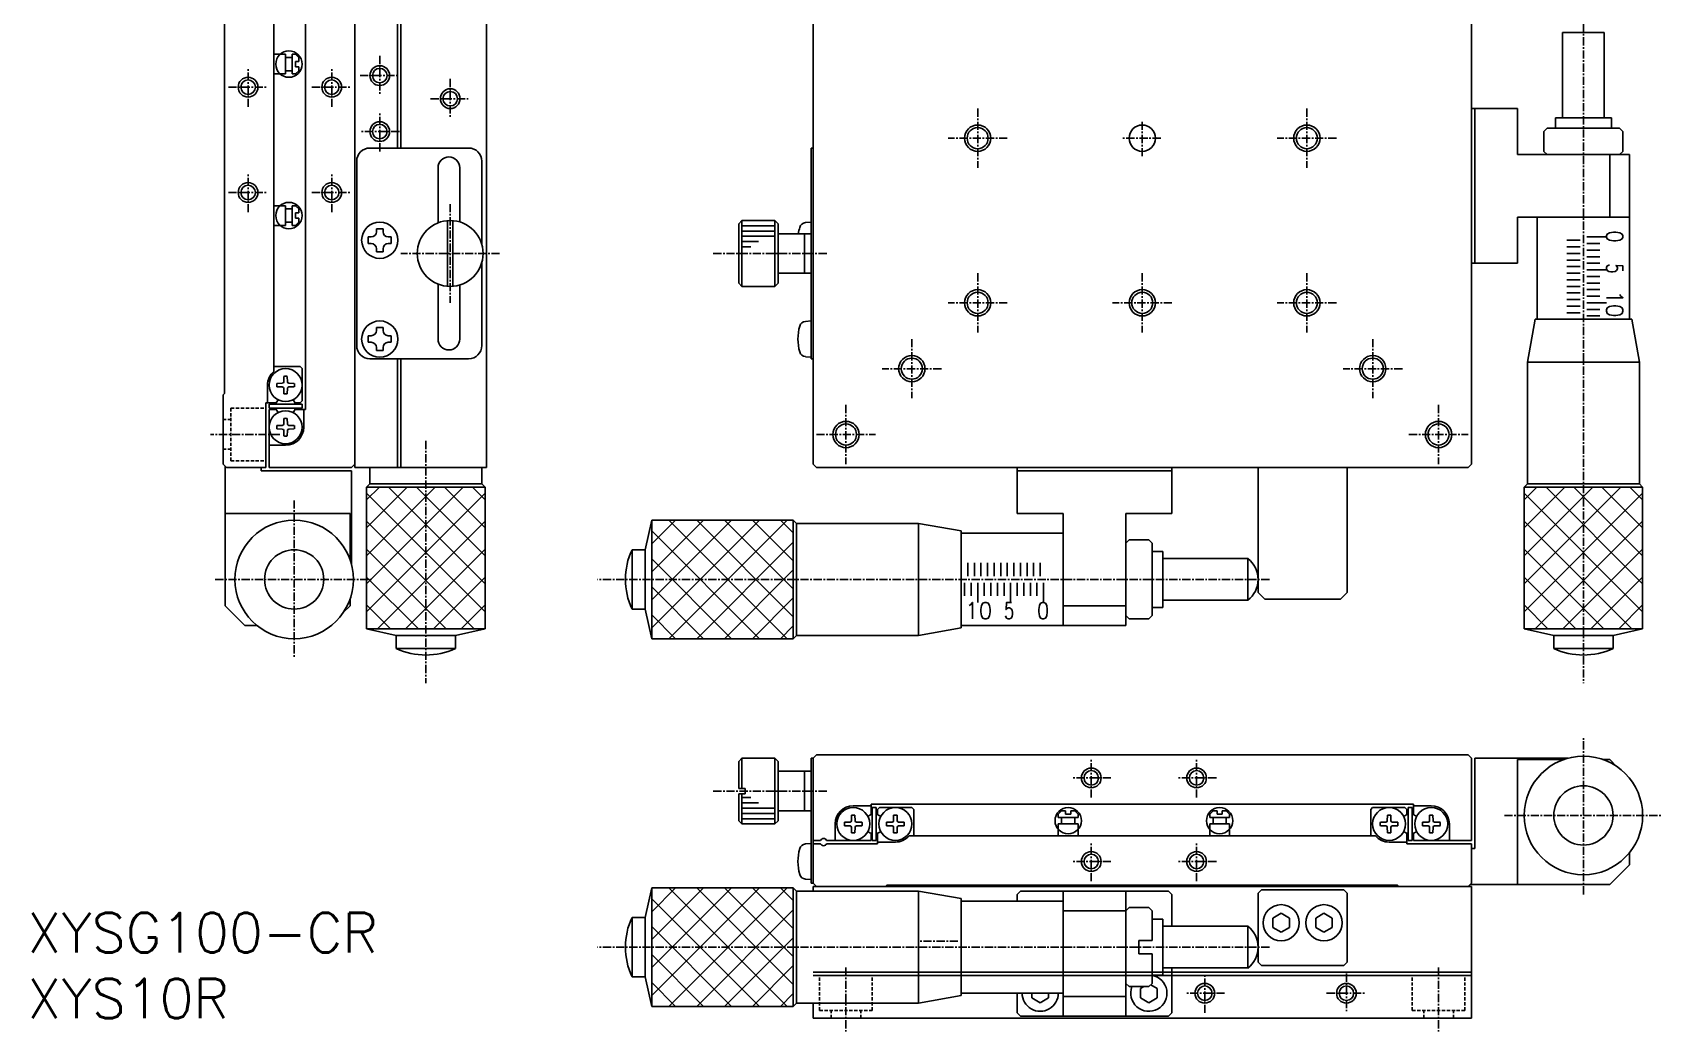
# Model space of a CAD drawing. Extents: x 794 to 1317, y -739 to -479.
# Drawn here: x 794 to 1041.6, y -738.5 to -586.8 of the extents above; entities that cross this region are included whole.
import ezdxf

# ---------------------------------------------------------------- set-up
doc = ezdxf.new("R2010")
doc.units = 0
doc.linetypes.add('CENTER', pattern=[2, 1.25, -0.25, 0.25, -0.25])
doc.linetypes.add('DASHED', pattern=[0.75, 0.5, -0.25])
doc.layers.get('0').update_dxf_attribs({"linetype": 'CONTINUOUS'})
doc.layers.add('CENTER', color=1, linetype='CENTER')
doc.styles.get("Standard").update_dxf_attribs({"font": 'TXT', "bigfont": 'BIGFONT'})

msp = doc.modelspace()

# ---------------------------------------------------------------- linework, layer by layer
at = {"color": 7, "linetype": 'CONTINUOUS'}
for p, q in [((842.97, -652.87), (842.97, -552.87)), ((842.97, -652.37), (842.97, -553.37)), ((849.47, -604.37), (849.47, -552.87)), ((849.97, -604.37), (849.97, -552.87)), ((862.97, -552.87), (862.97, -652.87)), ((835.47, -644.06), (835.47, -561.67)), ((823.17, -641.66), (823.17, -564.07)), ((830.67, -567.45), (830.67, -638.28)), ((830.67, -590.12), (832.47, -590.12)), ((832.47, -590.12), (832.47, -593.12)), ((833.47, -590.62), (832.47, -590.62)), ((833.97, -590.12), (833.47, -590.12)), ((833.47, -590.12), (833.47, -593.12)), ((833.97, -590.12), (834.47, -590.62)), ((833.97, -592.02), (833.97, -591.22)), ((834.47, -591.22), (833.97, -591.22)), ((834.47, -591.22), (834.47, -590.62)), ((832.47, -593.12), (830.67, -593.12)), ((832.47, -592.62), (833.47, -592.62)), ((833.97, -593.12), (833.47, -593.12)), ((834.47, -592.02), (833.97, -592.02)), ((833.97, -593.12), (834.47, -592.62)), ((834.47, -592.62), (834.47, -592.02)), ((843.27, -634.37), (843.27, -606.37)), ((845.27, -604.37), (860.27, -604.37)), ((862.27, -618.97), (862.27, -606.37)), ((855.62, -615.72), (855.62, -607.37)), ((858.92, -615.58), (858.92, -607.37)), ((832.47, -613.12), (830.67, -613.12)), ((832.47, -616.12), (832.47, -613.12)), ((832.47, -613.62), (833.47, -613.62)), ((833.97, -613.12), (833.47, -613.12)), ((833.47, -616.12), (833.47, -613.12)), ((833.97, -613.12), (834.47, -613.62)), ((834.47, -613.62), (834.47, -614.22)), ((830.67, -616.12), (832.47, -616.12)), ((833.47, -615.62), (832.47, -615.62)), ((833.97, -616.12), (833.47, -616.12)), ((834.47, -614.22), (833.97, -614.22)), ((833.97, -614.22), (833.97, -615.02)), ((834.47, -615.02), (833.97, -615.02)), ((833.97, -616.12), (834.47, -615.62)), ((834.47, -615.02), (834.47, -615.62)), ((857.07, -625.35), (857.07, -615.39)), ((857.87, -625.35), (857.87, -615.39)), ((845.02, -618.87), (845.02, -617.87)), ((845.02, -617.87), (845.47, -617.87)), ((846.27, -616.62), (847.27, -616.62)), ((846.27, -616.62), (846.27, -617.07)), ((847.27, -616.62), (847.27, -617.07)), ((848.52, -617.87), (848.07, -617.87)), ((848.52, -617.87), (848.52, -618.87)), ((845.02, -618.87), (845.47, -618.87)), ((846.27, -620.12), (846.27, -619.67)), ((847.27, -620.12), (846.27, -620.12)), ((847.27, -620.12), (847.27, -619.67)), ((848.52, -618.87), (848.07, -618.87)), ((862.27, -634.37), (862.27, -621.77)), ((855.62, -633.37), (855.62, -625.01)), ((858.92, -633.37), (858.92, -625.15)), ((845.02, -633.87), (845.02, -632.87)), ((845.02, -632.87), (845.47, -632.87)), ((846.27, -631.62), (847.27, -631.62)), ((846.27, -631.62), (846.27, -632.07)), ((847.27, -631.62), (847.27, -632.07)), ((848.52, -632.87), (848.07, -632.87)), ((848.52, -632.87), (848.52, -633.87)), ((845.02, -633.87), (845.47, -633.87)), ((846.27, -635.12), (846.27, -634.67)), ((847.27, -635.12), (846.27, -635.12)), ((847.27, -635.12), (847.27, -634.67)), ((848.52, -633.87), (848.07, -633.87)), ((834.67, -637.56), (830.67, -637.56)), ((834.67, -637.56), (834.97, -637.86)), ((834.97, -637.86), (834.97, -642.76)), ((860.27, -636.37), (845.27, -636.37)), ((849.47, -652.87), (849.47, -636.37)), ((849.97, -652.87), (849.97, -636.37)), ((829.72, -640.36), (829.72, -643.06)), ((831.97, -640.09), (831.14, -640.1)), ((831.97, -640.64), (831.14, -640.62)), ((831.97, -640.09), (832.13, -640.02)), ((831.97, -640.64), (832.13, -640.71)), ((832.19, -639.88), (832.13, -640.02)), ((832.19, -640.85), (832.13, -640.71)), ((832.19, -639.88), (832.21, -639.04)), ((832.19, -640.85), (832.21, -641.69)), ((832.74, -639.88), (832.73, -639.04)), ((832.74, -640.85), (832.73, -641.69)), ((832.74, -639.88), (832.8, -640.02)), ((832.74, -640.85), (832.8, -640.71)), ((832.97, -640.09), (832.8, -640.02)), ((832.97, -640.64), (832.8, -640.71)), ((832.97, -640.09), (833.79, -640.1)), ((832.97, -640.64), (833.79, -640.62)), ((823.17, -641.66), (822.97, -641.86)), ((822.97, -652.37), (822.97, -641.86)), ((829.47, -643.06), (831.05, -643.06)), ((829.47, -652.87), (829.47, -643.07)), ((829.97, -643.26), (829.97, -643.86)), ((829.97, -643.26), (834.97, -643.26)), ((834.67, -643.06), (833.88, -643.06)), ((834.67, -643.06), (834.97, -642.76)), ((834.97, -643.86), (834.97, -643.26)), ((829.97, -643.86), (834.97, -643.86)), ((829.97, -644.06), (831.05, -644.06)), ((829.97, -652.87), (829.97, -644.07)), ((832.19, -646.28), (832.21, -645.44)), ((832.74, -646.28), (832.73, -645.44)), ((835.47, -644.06), (833.88, -644.06)), ((835.22, -646.76), (835.22, -644.06)), ((831.97, -646.49), (831.14, -646.5)), ((831.97, -647.04), (831.14, -647.02)), ((831.97, -646.49), (832.13, -646.42)), ((831.97, -647.04), (832.13, -647.11)), ((832.19, -646.28), (832.13, -646.42)), ((832.19, -647.25), (832.13, -647.11)), ((832.19, -647.25), (832.21, -648.09)), ((832.74, -647.25), (832.73, -648.09)), ((832.74, -646.28), (832.8, -646.42)), ((832.74, -647.25), (832.8, -647.11)), ((832.97, -646.49), (832.8, -646.42)), ((832.97, -647.04), (832.8, -647.11)), ((832.97, -646.49), (833.79, -646.5)), ((832.97, -647.04), (833.79, -647.02)), ((832.47, -649.51), (829.97, -649.51)), ((822.97, -652.37), (823.47, -652.87)), ((823.27, -673.87), (823.27, -652.67)), ((829.47, -652.87), (823.47, -652.87)), ((828.77, -652.87), (828.77, -653.37)), ((842.47, -653.37), (828.77, -653.37)), ((829.97, -652.87), (842.47, -652.87)), ((842.47, -652.87), (842.97, -652.37)), ((842.47, -653.37), (842.47, -667.57)), ((842.97, -652.87), (862.97, -652.87)), ((845.27, -652.87), (845.27, -655.37)), ((862.27, -652.87), (862.27, -655.37)), ((845.27, -655.37), (844.77, -655.87)), ((844.77, -677.37), (844.77, -655.87)), ((845.27, -655.37), (862.27, -655.37)), ((862.27, -655.37), (862.77, -655.87)), ((862.77, -677.37), (862.77, -655.87)), ((842.27, -659.87), (823.27, -659.87)), ((842.27, -659.87), (842.27, -666.91)), ((842.27, -672.83), (842.27, -673.87)), ((826.27, -676.87), (823.27, -673.87)), ((842.27, -673.87), (841.22, -674.92)), ((828.11, -676.87), (826.27, -676.87)), ((844.77, -677.37), (849.27, -678.37)), ((862.77, -677.37), (858.27, -678.37)), ((849.27, -678.37), (858.27, -678.37)), ((849.27, -678.37), (849.27, -680.37)), ((858.27, -678.37), (858.27, -680.37)), ((901.28, -697.51), (901.78, -697.01)), ((901.28, -701.61), (901.28, -697.51)), ((906.78, -697.01), (901.78, -697.01)), ((906.78, -697.01), (907.28, -697.51)), ((907.28, -697.51), (907.28, -706.51)), ((912.28, -697.01), (912.58, -697.01)), ((912.28, -716.01), (912.28, -697.01)), ((912.58, -697.01), (913.08, -696.51)), ((912.58, -716.01), (912.58, -697.01)), ((1012.08, -696.51), (913.08, -696.51)), ((1012.58, -697.01), (1012.08, -696.51)), ((1012.58, -709.51), (1012.58, -697.01)), ((1013.08, -697.01), (1013.08, -710.71)), ((1013.08, -697.01), (1027.27, -697.01)), ((1019.58, -697.21), (1026.62, -697.21)), ((1019.58, -697.21), (1019.58, -716.21)), ((1032.54, -697.21), (1033.58, -697.21)), ((1033.58, -697.21), (1034.63, -698.26)), ((912.28, -699.01), (907.28, -699.01)), ((911.28, -699.01), (911.28, -705.01)), ((901.28, -701.61), (902.28, -701.61)), ((902.28, -702.41), (901.28, -702.41)), ((901.28, -706.51), (901.28, -702.41)), ((902.28, -701.61), (902.28, -702.41)), ((912.28, -705.01), (907.28, -705.01)), ((918.68, -704.26), (921.38, -704.26)), ((1003.77, -704.01), (921.38, -704.01)), ((921.38, -704.01), (921.38, -705.59)), ((922.18, -704.51), (921.58, -704.51)), ((921.58, -709.51), (921.58, -704.51)), ((922.18, -709.51), (922.18, -704.51)), ((922.38, -704.81), (922.68, -704.51)), ((922.38, -704.81), (922.38, -705.59)), ((927.58, -704.51), (922.68, -704.51)), ((927.88, -704.81), (927.58, -704.51)), ((927.88, -704.81), (927.88, -708.81)), ((949.83, -705.51), (950.33, -705.01)), ((950.93, -705.01), (950.33, -705.01)), ((950.93, -705.01), (950.93, -705.51)), ((952.33, -705.01), (951.73, -705.01)), ((951.73, -705.01), (951.73, -705.51)), ((952.83, -705.51), (952.33, -705.01)), ((972.83, -705.51), (973.33, -705.01)), ((973.33, -705.01), (973.93, -705.01)), ((973.93, -705.01), (973.93, -705.51)), ((974.73, -705.01), (975.33, -705.01)), ((974.73, -705.01), (974.73, -705.51)), ((975.83, -705.51), (975.33, -705.01)), ((997.27, -704.81), (997.57, -704.51)), ((997.27, -704.81), (997.27, -708.81)), ((997.57, -704.51), (1002.47, -704.51)), ((1002.77, -704.81), (1002.47, -704.51)), ((1002.77, -704.81), (1002.77, -705.59)), ((1003.57, -704.51), (1002.97, -704.51)), ((1002.97, -709.51), (1002.97, -704.51)), ((1003.57, -709.51), (1003.57, -704.51)), ((1003.77, -704.01), (1003.77, -705.59)), ((1006.47, -704.26), (1003.77, -704.26)), ((901.78, -707.01), (901.28, -706.51)), ((906.78, -707.01), (901.78, -707.01)), ((907.28, -706.51), (906.78, -707.01)), ((915.93, -707.01), (915.93, -709.51)), ((918.2, -706.73), (917.35, -706.75)), ((918.2, -707.28), (917.35, -707.27)), ((918.2, -706.73), (918.33, -706.67)), ((918.2, -707.28), (918.33, -707.34)), ((918.4, -706.51), (918.33, -706.67)), ((918.4, -707.51), (918.33, -707.34)), ((918.4, -706.51), (918.42, -705.68)), ((918.4, -707.51), (918.42, -708.33)), ((918.95, -706.51), (918.94, -705.68)), ((918.95, -707.51), (918.94, -708.33)), ((918.95, -706.51), (919.03, -706.67)), ((918.95, -707.51), (919.03, -707.34)), ((919.16, -706.73), (919.03, -706.67)), ((919.16, -707.28), (919.03, -707.34)), ((919.16, -706.73), (920, -706.75)), ((919.16, -707.28), (920, -707.27)), ((924.6, -706.73), (923.75, -706.75)), ((924.6, -707.28), (923.75, -707.27)), ((924.6, -706.73), (924.73, -706.67)), ((924.6, -707.28), (924.73, -707.34)), ((924.8, -706.51), (924.73, -706.67)), ((924.8, -707.51), (924.73, -707.34)), ((924.8, -706.51), (924.82, -705.68)), ((924.8, -707.51), (924.82, -708.33)), ((925.35, -706.51), (925.34, -705.68)), ((925.35, -707.51), (925.34, -708.33)), ((925.35, -706.51), (925.43, -706.67)), ((925.35, -707.51), (925.43, -707.34)), ((925.56, -706.73), (925.43, -706.67)), ((925.56, -707.28), (925.43, -707.34)), ((925.56, -706.73), (926.4, -706.75)), ((925.56, -707.28), (926.4, -707.27)), ((949.83, -705.51), (949.83, -706.01)), ((949.83, -706.01), (952.83, -706.01)), ((949.83, -707.01), (952.83, -707.01)), ((949.83, -708.81), (949.83, -707.01)), ((950.33, -706.01), (950.33, -707.01)), ((951.73, -705.51), (950.93, -705.51)), ((952.33, -707.01), (952.33, -706.01)), ((952.83, -705.51), (952.83, -706.01)), ((952.83, -707.01), (952.83, -708.81)), ((972.83, -705.51), (972.83, -706.01)), ((975.83, -706.01), (972.83, -706.01)), ((975.83, -707.01), (972.83, -707.01)), ((972.83, -707.01), (972.83, -708.81)), ((973.33, -707.01), (973.33, -706.01)), ((973.93, -705.51), (974.73, -705.51)), ((975.33, -706.01), (975.33, -707.01)), ((975.83, -705.51), (975.83, -706.01)), ((975.83, -708.81), (975.83, -707.01)), ((999.59, -706.73), (998.75, -706.75)), ((999.59, -707.28), (998.75, -707.27)), ((999.59, -706.73), (999.73, -706.67)), ((999.59, -707.28), (999.73, -707.34)), ((999.8, -706.51), (999.73, -706.67)), ((999.8, -707.51), (999.73, -707.34)), ((999.8, -706.51), (999.81, -705.68)), ((999.8, -707.51), (999.81, -708.33)), ((1000.35, -706.51), (1000.33, -705.68)), ((1000.35, -707.51), (1000.33, -708.33)), ((1000.35, -706.51), (1000.42, -706.67)), ((1000.35, -707.51), (1000.42, -707.34)), ((1000.55, -706.73), (1000.42, -706.67)), ((1000.55, -707.28), (1000.42, -707.34)), ((1000.55, -706.73), (1001.4, -706.75)), ((1000.55, -707.28), (1001.4, -707.27)), ((1005.99, -706.73), (1005.15, -706.75)), ((1005.99, -707.28), (1005.15, -707.27)), ((1005.99, -706.73), (1006.13, -706.67)), ((1005.99, -707.28), (1006.13, -707.34)), ((1006.2, -706.51), (1006.13, -706.67)), ((1006.2, -707.51), (1006.13, -707.34)), ((1006.2, -706.51), (1006.21, -705.68)), ((1006.2, -707.51), (1006.21, -708.33)), ((1006.75, -706.51), (1006.73, -705.68)), ((1006.75, -707.51), (1006.73, -708.33)), ((1006.75, -706.51), (1006.82, -706.67)), ((1006.75, -707.51), (1006.82, -707.34)), ((1006.95, -706.73), (1006.82, -706.67)), ((1006.95, -707.28), (1006.82, -707.34)), ((1006.95, -706.73), (1007.8, -706.75)), ((1006.95, -707.28), (1007.8, -707.27)), ((1009.22, -707.01), (1009.22, -709.51)), ((912.28, -709.96), (911.43, -710.03)), ((912.58, -709.51), (913.73, -709.51)), ((912.58, -710.01), (913.73, -710.01)), ((921.38, -709.51), (914.64, -709.51)), ((922.38, -710.01), (914.64, -710.01)), ((921.38, -709.51), (921.38, -708.42)), ((921.58, -709.51), (922.18, -709.51)), ((922.38, -710.01), (922.38, -708.42)), ((925.08, -709.76), (922.38, -709.76)), ((927.16, -708.81), (997.99, -708.81)), ((1000.07, -709.76), (1002.77, -709.76)), ((1002.77, -710.01), (1002.77, -708.42)), ((1012.58, -710.01), (1002.78, -710.01)), ((1002.97, -709.51), (1003.57, -709.51)), ((1003.77, -709.51), (1003.77, -708.42)), ((1012.58, -709.51), (1003.78, -709.51)), ((1012.58, -710.01), (1012.58, -716.01)), ((1012.58, -710.71), (1013.08, -710.71)), ((1036.58, -711.36), (1036.58, -713.21)), ((911.43, -715.38), (912.28, -715.46)), ((1036.58, -713.21), (1033.58, -716.21)), ((888.08, -716.71), (887.08, -721.21)), ((888.08, -716.71), (909.58, -716.71)), ((910.08, -717.21), (909.58, -716.71)), ((928.58, -717.21), (910.08, -717.21)), ((912.58, -716.01), (912.28, -716.01)), ((912.58, -716.01), (913.08, -716.51)), ((912.58, -716.51), (912.58, -717.21)), ((1012.58, -716.51), (912.58, -716.51)), ((923.58, -716.51), (913.08, -716.51)), ((923.78, -716.31), (923.58, -716.51)), ((1001.37, -716.31), (923.78, -716.31)), ((928.58, -717.21), (928.58, -734.21)), ((928.58, -717.21), (935.08, -718.35)), ((943.58, -717.71), (944.08, -717.21)), ((943.58, -718.71), (943.58, -717.71)), ((944.08, -717.21), (966.58, -717.21)), ((950.58, -736.21), (950.58, -717.21)), ((960.08, -717.21), (960.08, -736.21)), ((966.58, -717.21), (967.08, -717.71)), ((967.08, -722.53), (967.08, -717.71)), ((980.18, -717.51), (980.68, -717.01)), ((980.18, -728.01), (980.18, -717.51)), ((993.18, -717.01), (980.68, -717.01)), ((993.18, -717.01), (993.68, -717.51)), ((993.68, -717.51), (993.68, -728.01)), ((1001.37, -716.31), (1001.57, -716.51)), ((1012.08, -716.51), (1001.57, -716.51)), ((1012.08, -716.51), (1012.58, -716.01)), ((1033.58, -716.21), (1012.38, -716.21)), ((1012.58, -736.51), (1012.58, -716.51)), ((935.08, -718.35), (935.08, -733.06)), ((950.58, -718.71), (935.08, -718.71)), ((950.58, -720.21), (960.08, -720.21)), ((960.58, -719.71), (960.08, -720.21)), ((960.58, -719.71), (963.58, -719.71)), ((964.08, -720.21), (963.58, -719.71)), ((964.08, -720.21), (964.08, -724.71)), ((887.08, -721.21), (885.08, -721.21)), ((965.68, -721.46), (964.08, -721.46)), ((965.68, -721.46), (965.68, -729.96)), ((978.61, -722.53), (965.68, -722.53)), ((964.08, -724.71), (962.08, -724.71)), ((962.08, -724.71), (962.08, -726.71)), ((964.08, -726.71), (962.08, -726.71)), ((964.08, -726.71), (964.08, -731.21)), ((887.08, -730.21), (885.08, -730.21)), ((888.08, -734.71), (887.08, -730.21)), ((1012.58, -729.51), (912.58, -729.51)), ((1012.58, -730.01), (912.58, -730.01)), ((965.68, -729.96), (964.08, -729.96)), ((978.61, -728.88), (965.68, -728.88)), ((967.08, -735.71), (967.08, -728.88)), ((980.68, -728.51), (980.18, -728.01)), ((993.18, -728.51), (980.68, -728.51)), ((993.68, -728.01), (993.18, -728.51)), ((950.58, -732.71), (935.08, -732.71)), ((943.58, -735.71), (943.58, -732.71)), ((960.08, -731.21), (960.58, -731.71)), ((963.58, -731.71), (960.58, -731.71)), ((964.08, -731.21), (963.58, -731.71)), ((888.08, -734.71), (909.58, -734.71)), ((910.08, -734.21), (909.58, -734.71)), ((928.58, -734.21), (910.08, -734.21)), ((912.58, -734.21), (912.58, -736.51)), ((928.58, -734.21), (935.08, -733.06)), ((960.08, -733.21), (950.58, -733.21)), ((912.58, -736.51), (1012.58, -736.51)), ((944.08, -736.21), (943.58, -735.71)), ((966.58, -736.21), (944.08, -736.21)), ((967.08, -735.71), (966.58, -736.21))]:
    msp.add_line(p, q, dxfattribs=at)
for p, q in [((912.58, -652.37), (912.58, -553.37)), ((1012.58, -553.37), (1012.58, -652.37)), ((1026.4, -586.84), (1026.4, -599.77)), ((1032.75, -586.84), (1032.75, -599.77)), ((1012.58, -598.37), (1019.58, -598.37)), ((1013.08, -621.87), (1013.08, -598.37)), ((1019.58, -598.37), (1019.58, -605.37)), ((1024.08, -601.37), (1023.58, -601.87)), ((1024.08, -601.37), (1035.08, -601.37)), ((1025.33, -599.77), (1025.33, -601.37)), ((1025.33, -599.77), (1033.83, -599.77)), ((1033.83, -599.77), (1033.83, -601.37)), ((1035.08, -601.37), (1035.58, -601.87)), ((1023.58, -604.87), (1023.58, -601.87)), ((1035.58, -601.87), (1035.58, -604.87)), ((912.28, -636.37), (912.28, -604.37)), ((912.28, -604.37), (912.58, -604.37)), ((1036.58, -605.37), (1019.58, -605.37)), ((1023.58, -604.87), (1024.08, -605.37)), ((1033.58, -605.37), (1033.58, -614.87)), ((1035.08, -605.37), (1035.58, -604.87)), ((1036.58, -605.37), (1036.58, -614.87)), ((901.28, -615.87), (901.78, -615.37)), ((901.28, -624.87), (901.28, -615.87)), ((906.78, -615.37), (901.78, -615.37)), ((906.78, -615.37), (907.28, -615.87)), ((907.28, -615.87), (907.28, -624.87)), ((912.28, -615.62), (911.43, -615.69)), ((1019.58, -621.87), (1019.58, -614.87)), ((1036.58, -614.87), (1019.58, -614.87)), ((1022.58, -614.87), (1022.58, -630.37)), ((1036.58, -614.87), (1036.58, -630.37)), ((912.28, -617.37), (907.28, -617.37)), ((911.28, -617.37), (911.28, -623.37)), ((912.28, -623.37), (907.28, -623.37)), ((1019.58, -621.87), (1012.58, -621.87)), ((901.78, -625.37), (901.28, -624.87)), ((906.78, -625.37), (901.78, -625.37)), ((907.28, -624.87), (906.78, -625.37)), ((912.28, -630.62), (911.43, -630.69)), ((1021.08, -636.87), (1022.23, -630.37)), ((1022.23, -630.37), (1036.93, -630.37)), ((1038.08, -636.87), (1036.93, -630.37)), ((911.43, -636.05), (912.28, -636.12)), ((912.28, -636.37), (912.58, -636.37)), ((1021.08, -636.87), (1021.08, -655.37)), ((1021.08, -636.87), (1038.08, -636.87)), ((1038.08, -636.87), (1038.08, -655.37)), ((912.58, -652.37), (913.08, -652.87)), ((1012.08, -652.87), (913.08, -652.87)), ((943.58, -659.87), (943.58, -652.87)), ((943.58, -653.37), (967.08, -653.37)), ((967.08, -652.87), (967.08, -659.87)), ((980.18, -671.87), (980.18, -652.87)), ((993.68, -671.87), (993.68, -652.87)), ((1012.08, -652.87), (1012.58, -652.37)), ((1021.08, -655.37), (1020.58, -655.87)), ((1020.58, -677.37), (1020.58, -655.87)), ((1038.08, -655.37), (1038.58, -655.87)), ((1038.58, -677.37), (1038.58, -655.87)), ((888.08, -660.87), (887.08, -665.37)), ((888.08, -660.87), (909.58, -660.87)), ((910.08, -661.37), (909.58, -660.87)), ((943.58, -659.87), (950.58, -659.87)), ((950.58, -676.87), (950.58, -659.87)), ((960.08, -676.87), (960.08, -659.87)), ((967.08, -659.87), (960.08, -659.87)), ((928.58, -661.37), (910.08, -661.37)), ((928.58, -661.37), (935.08, -662.52)), ((928.58, -661.37), (928.58, -678.37)), ((935.08, -662.52), (935.08, -677.22)), ((950.58, -662.87), (935.08, -662.87)), ((887.08, -665.37), (885.08, -665.37)), ((960.58, -663.87), (960.08, -664.37)), ((960.58, -663.87), (963.58, -663.87)), ((964.08, -664.37), (963.58, -663.87)), ((964.08, -664.37), (964.08, -675.37)), ((965.68, -665.62), (964.08, -665.62)), ((965.68, -665.62), (965.68, -674.12)), ((978.61, -666.69), (965.68, -666.69)), ((978.61, -673.04), (965.68, -673.04)), ((980.18, -671.87), (981.18, -672.87)), ((992.68, -672.87), (981.18, -672.87)), ((992.68, -672.87), (993.68, -671.87)), ((887.08, -674.37), (885.08, -674.37)), ((888.08, -678.87), (887.08, -674.37)), ((960.08, -673.87), (950.58, -673.87)), ((960.08, -675.37), (960.58, -675.87)), ((964.08, -675.37), (963.58, -675.87)), ((965.68, -674.12), (964.08, -674.12)), ((928.58, -678.37), (935.08, -677.22)), ((950.58, -676.87), (935.08, -676.87)), ((960.08, -676.87), (950.58, -676.87)), ((963.58, -675.87), (960.58, -675.87)), ((1020.58, -677.37), (1025.08, -678.37)), ((1038.58, -677.37), (1034.08, -678.37)), ((888.08, -678.87), (909.58, -678.87)), ((910.08, -678.37), (909.58, -678.87)), ((928.58, -678.37), (910.08, -678.37)), ((1025.08, -678.37), (1025.08, -680.37)), ((1034.08, -678.37), (1034.08, -680.37))]:
    msp.add_line(p, q)
at = {"color": 3, "linetype": 'CONTINUOUS'}
for p, q in [((1026.4, -586.84), (1032.75, -586.84)), ((901.78, -615.37), (901.78, -625.37)), ((906.78, -616.17), (901.78, -616.17)), ((906.78, -615.37), (906.78, -625.37)), ((906.78, -616.97), (901.78, -616.97)), ((906.78, -617.77), (901.78, -617.77)), ((904.28, -618.57), (901.78, -618.57)), ((1027.08, -618.37), (1029.08, -618.37)), ((1030.08, -617.87), (1033.08, -617.87)), ((903.15, -619.37), (901.78, -619.37)), ((1027.08, -619.37), (1029.08, -619.37)), ((1027.08, -620.37), (1029.08, -620.37)), ((1030.08, -618.87), (1032.08, -618.87)), ((1030.08, -619.87), (1032.08, -619.87)), ((1030.08, -620.87), (1032.08, -620.87)), ((1027.08, -621.37), (1029.08, -621.37)), ((1027.08, -622.37), (1029.08, -622.37)), ((1027.08, -623.37), (1029.08, -623.37)), ((1030.08, -621.87), (1032.08, -621.87)), ((1030.08, -622.87), (1033.08, -622.87)), ((1027.08, -624.37), (1029.08, -624.37)), ((1027.08, -625.37), (1029.08, -625.37)), ((1027.08, -625.37), (1029.08, -625.37)), ((1030.08, -623.87), (1032.08, -623.87)), ((1030.08, -624.87), (1032.08, -624.87)), ((1030.08, -625.87), (1032.08, -625.87)), ((1027.08, -626.37), (1029.08, -626.37)), ((1027.08, -627.37), (1029.08, -627.37)), ((1027.08, -628.37), (1029.08, -628.37)), ((1030.08, -626.87), (1032.08, -626.87)), ((1030.08, -627.87), (1033.08, -627.87)), ((1027.08, -629.37), (1029.08, -629.37)), ((1027.08, -629.37), (1029.08, -629.37)), ((1030.08, -628.87), (1032.08, -628.87)), ((1030.08, -629.87), (1032.08, -629.87)), ((844.77, -655.87), (862.77, -655.87)), ((846.71, -655.87), (844.77, -657.81)), ((850.95, -655.87), (844.77, -662.05)), ((855.2, -655.87), (844.77, -666.3)), ((859.44, -655.87), (844.77, -670.54)), ((862.77, -670.54), (848.1, -655.87)), ((862.77, -666.3), (852.34, -655.87)), ((862.77, -662.05), (856.58, -655.87)), ((862.77, -657.81), (860.83, -655.87)), ((1020.58, -655.87), (1038.58, -655.87)), ((1022.52, -655.87), (1020.58, -657.81)), ((1026.76, -655.87), (1020.58, -662.05)), ((1031.01, -655.87), (1020.58, -666.3)), ((1035.25, -655.87), (1020.58, -670.54)), ((1038.08, -655.37), (1021.08, -655.37)), ((1038.58, -670.54), (1023.91, -655.87)), ((1038.58, -666.3), (1028.15, -655.87)), ((1038.58, -662.05), (1032.4, -655.87)), ((1038.58, -657.81), (1036.64, -655.87)), ((862.77, -674.78), (844.77, -656.78)), ((862.77, -656.78), (844.77, -674.78)), ((1038.58, -674.78), (1020.58, -656.78)), ((1038.58, -656.78), (1020.58, -674.78)), ((888.08, -660.87), (888.08, -678.87)), ((888.08, -664.49), (891.7, -660.87)), ((888.08, -668.73), (895.94, -660.87)), ((888.08, -672.97), (900.18, -660.87)), ((888.08, -677.22), (904.42, -660.87)), ((890.67, -678.87), (908.67, -660.87)), ((908.67, -678.87), (890.67, -660.87)), ((909.58, -675.54), (894.91, -660.87)), ((909.58, -671.3), (899.15, -660.87)), ((909.58, -667.05), (903.4, -660.87)), ((909.58, -662.81), (907.64, -660.87)), ((909.58, -660.87), (909.58, -678.87)), ((861.11, -677.37), (844.77, -661.02)), ((862.77, -661.02), (846.42, -677.37)), ((904.42, -678.87), (888.08, -662.52)), ((910.08, -678.37), (910.08, -661.37)), ((1036.92, -677.37), (1020.58, -661.02)), ((1038.58, -661.02), (1022.23, -677.37)), ((856.87, -677.37), (844.77, -665.27)), ((862.77, -665.27), (850.67, -677.37)), ((885.08, -665.37), (885.08, -674.37)), ((887.08, -665.37), (887.08, -674.37)), ((894.91, -678.87), (909.58, -664.2)), ((1032.68, -677.37), (1020.58, -665.27)), ((1038.58, -665.27), (1026.48, -677.37)), ((900.18, -678.87), (888.08, -666.77)), ((936.08, -667.37), (936.08, -669.37)), ((936.08, -667.37), (936.08, -669.37)), ((937.08, -667.37), (937.08, -669.37)), ((938.08, -667.37), (938.08, -669.37)), ((939.08, -667.37), (939.08, -669.37)), ((940.08, -667.37), (940.08, -669.37)), ((940.08, -667.37), (940.08, -669.37)), ((941.08, -667.37), (941.08, -669.37)), ((942.08, -667.37), (942.08, -669.37)), ((943.08, -667.37), (943.08, -669.37)), ((944.08, -667.37), (944.08, -669.37)), ((945.08, -667.37), (945.08, -669.37)), ((946.08, -667.37), (946.08, -669.37)), ((947.08, -667.37), (947.08, -669.37)), ((978.61, -666.69), (978.61, -673.04)), ((852.63, -677.37), (844.77, -669.51)), ((862.77, -669.51), (854.91, -677.37)), ((899.15, -678.87), (909.58, -668.44)), ((935.58, -670.37), (935.58, -672.37)), ((936.58, -670.37), (936.58, -672.37)), ((937.58, -670.37), (937.58, -673.37)), ((938.58, -670.37), (938.58, -672.37)), ((939.58, -670.37), (939.58, -672.37)), ((940.58, -670.37), (940.58, -672.37)), ((941.58, -670.37), (941.58, -672.37)), ((942.58, -670.37), (942.58, -673.37)), ((943.58, -670.37), (943.58, -672.37)), ((944.58, -670.37), (944.58, -672.37)), ((945.58, -670.37), (945.58, -672.37)), ((946.58, -670.37), (946.58, -672.37)), ((947.58, -670.37), (947.58, -673.37)), ((1028.44, -677.37), (1020.58, -669.51)), ((1038.58, -669.51), (1030.72, -677.37)), ((895.94, -678.87), (888.08, -671.01)), ((903.4, -678.87), (909.58, -672.69)), ((848.39, -677.37), (844.77, -673.75)), ((862.77, -673.75), (859.15, -677.37)), ((891.7, -678.87), (888.08, -675.25)), ((1024.2, -677.37), (1020.58, -673.75)), ((1038.58, -673.75), (1034.96, -677.37)), ((844.77, -677.37), (862.77, -677.37)), ((907.64, -678.87), (909.58, -676.93)), ((1020.58, -677.37), (1038.58, -677.37)), ((849.27, -680.37), (858.27, -680.37)), ((1025.08, -678.37), (1034.08, -678.37)), ((1025.08, -680.37), (1034.08, -680.37)), ((901.78, -697.01), (901.78, -701.61)), ((906.78, -697.01), (906.78, -707.01)), ((901.78, -702.41), (901.78, -707.01)), ((903.15, -703.01), (901.78, -703.01)), ((904.28, -703.81), (901.78, -703.81)), ((906.78, -704.61), (901.78, -704.61)), ((906.78, -705.41), (901.78, -705.41)), ((906.78, -706.21), (901.78, -706.21)), ((888.08, -716.71), (888.08, -734.71)), ((888.08, -720.33), (891.7, -716.71)), ((888.08, -724.57), (895.94, -716.71)), ((888.08, -728.81), (900.18, -716.71)), ((888.08, -733.05), (904.42, -716.71)), ((890.67, -734.71), (908.67, -716.71)), ((908.67, -734.71), (890.67, -716.71)), ((909.58, -731.38), (894.91, -716.71)), ((909.58, -727.13), (899.15, -716.71)), ((909.58, -722.89), (903.4, -716.71)), ((909.58, -718.65), (907.64, -716.71)), ((909.58, -716.71), (909.58, -734.71)), ((910.08, -734.21), (910.08, -717.21)), ((904.42, -734.71), (888.08, -718.36)), ((894.91, -734.71), (909.58, -720.04)), ((885.08, -721.21), (885.08, -730.21)), ((887.08, -721.21), (887.08, -730.21)), ((900.18, -734.71), (888.08, -722.6)), ((978.61, -722.53), (978.61, -728.88)), ((982.43, -721.29), (983.68, -720.56)), ((982.43, -722.73), (982.43, -721.29)), ((983.68, -723.45), (982.43, -722.73)), ((983.68, -720.56), (984.93, -721.29)), ((984.93, -722.73), (983.68, -723.45)), ((984.93, -721.29), (984.93, -722.73)), ((988.93, -721.29), (990.18, -720.56)), ((988.93, -722.73), (988.93, -721.29)), ((990.18, -723.45), (988.93, -722.73)), ((990.18, -720.56), (991.43, -721.29)), ((991.43, -722.73), (990.18, -723.45)), ((991.43, -721.29), (991.43, -722.73)), ((899.15, -734.71), (909.58, -724.28)), ((895.94, -734.71), (888.08, -726.85)), ((903.4, -734.71), (909.58, -728.52)), ((891.7, -734.71), (888.08, -731.09)), ((945.83, -733.43), (945.83, -732.71)), ((948.33, -732.71), (948.33, -733.43)), ((962.81, -731.71), (962.33, -731.99)), ((962.33, -731.99), (962.33, -732.71)), ((962.33, -733.43), (962.33, -732.71)), ((964.83, -731.99), (963.86, -731.43)), ((964.83, -732.71), (964.83, -731.99)), ((964.83, -732.71), (964.83, -733.43)), ((907.64, -734.71), (909.58, -732.77)), ((947.08, -734.15), (945.83, -733.43)), ((948.33, -733.43), (947.08, -734.15)), ((963.58, -734.15), (962.33, -733.43)), ((964.83, -733.43), (963.58, -734.15))]:
    msp.add_line(p, q, dxfattribs=at)
at = {"color": 3, "linetype": 'DASHED'}
for p, q in [((824.17, -645.61), (822.97, -645.61)), ((824.17, -643.86), (829.47, -643.86)), ((824.17, -651.86), (824.17, -643.86)), ((824.17, -650.11), (822.97, -650.11)), ((824.17, -651.86), (829.47, -651.86)), ((913.58, -735.31), (913.58, -730.01)), ((921.58, -735.31), (921.58, -730.01)), ((1003.58, -735.31), (1003.58, -730.01)), ((1011.58, -735.31), (1011.58, -730.01)), ((921.58, -735.31), (913.58, -735.31)), ((915.33, -736.51), (915.33, -735.31)), ((919.83, -736.51), (919.83, -735.31)), ((1011.58, -735.31), (1003.58, -735.31)), ((1005.33, -736.51), (1005.33, -735.31)), ((1009.83, -736.51), (1009.83, -735.31))]:
    msp.add_line(p, q, dxfattribs=at)
at = {"color": 3, "linetype": 'CONTINUOUS'}
for centre, radius in [((832.97, -591.62), 2), ((826.77, -595.12), 1.5), ((839.47, -595.12), 1.5), ((846.77, -593.37), 1.5), ((857.47, -596.87), 1.5), ((846.77, -601.87), 1.5), ((937.58, -602.87), 2), ((987.58, -602.87), 2), ((826.77, -611.12), 1.5), ((839.47, -611.12), 1.5), ((832.97, -614.62), 2), ((937.58, -627.87), 2), ((962.58, -627.87), 2), ((987.58, -627.87), 2), ((927.58, -637.87), 2), ((997.58, -637.87), 2), ((917.58, -647.87), 2), ((1007.58, -647.87), 2), ((954.83, -700.01), 1.5), ((970.83, -700.01), 1.5), ((951.33, -706.51), 2), ((974.33, -706.51), 2), ((954.83, -712.71), 1.5), ((970.83, -712.71), 1.5), ((983.68, -722.01), 2.75), ((990.18, -722.01), 2.75), ((972.08, -732.71), 1.5), ((993.58, -732.71), 1.5)]:
    msp.add_circle(centre, radius, dxfattribs=at)
at = {"color": 7, "linetype": 'CONTINUOUS'}
for centre, radius in [((826.77, -595.12), 1.1), ((839.47, -595.12), 1.1), ((846.77, -593.37), 1.1), ((857.47, -596.87), 1.1), ((846.77, -601.87), 1.1), ((826.77, -611.12), 1.1), ((839.47, -611.12), 1.1), ((846.77, -618.37), 2.75), ((857.47, -620.37), 5), ((846.77, -633.37), 2.75), ((832.47, -640.36), 2.5), ((832.47, -646.76), 2.5), ((833.77, -669.87), 9), ((833.77, -669.87), 4.5), ((1029.58, -705.71), 9), ((954.83, -700.01), 1.1), ((970.83, -700.01), 1.1), ((1029.58, -705.71), 4.5), ((918.68, -707.01), 2.5), ((925.08, -707.01), 2.5), ((1000.07, -707.01), 2.5), ((1006.47, -707.01), 2.5), ((954.83, -712.71), 1.1), ((970.83, -712.71), 1.1), ((972.08, -732.71), 1.1), ((993.58, -732.71), 1.1)]:
    msp.add_circle(centre, radius, dxfattribs=at)
for centre, radius in [((937.58, -602.87), 1.6), ((962.58, -602.87), 2), ((987.58, -602.87), 1.6), ((937.58, -627.87), 1.6), ((962.58, -627.87), 1.6), ((987.58, -627.87), 1.6), ((927.58, -637.87), 1.6), ((997.58, -637.87), 1.6), ((917.58, -647.87), 1.6), ((1007.58, -647.87), 1.6)]:
    msp.add_circle(centre, radius)
for centre, radius, start, end in [((845.27, -606.37), 2, 90, 180), ((857.27, -607.37), 1.65, 0, 180), ((860.27, -606.37), 2, 0, 90), ((845.47, -617.07), 0.8, 270, 0), ((848.07, -617.07), 0.8, 180, 270), ((845.47, -619.67), 0.8, 0, 90), ((848.07, -619.67), 0.8, 90, 180), ((845.47, -632.07), 0.8, 270, 0), ((848.07, -632.07), 0.8, 180, 270), ((857.27, -633.37), 1.65, 180, 0), ((845.27, -634.37), 2, 180, 270), ((845.47, -634.67), 0.8, 0, 90), ((848.07, -634.67), 0.8, 90, 180), ((860.27, -634.37), 2, 270, 0), ((832.47, -640.36), 2.75, 130.8851, 180), ((832.47, -640.36), 1.35, 168.8959, 191.1041), ((832.47, -640.36), 1.35, 78.8959, 101.1041), ((832.47, -640.36), 1.35, 348.8959, 11.1041), ((832.47, -643.56), 1.5, 139.4584, 168.463), ((832.47, -640.36), 1.35, 258.8959, 281.1041), ((832.47, -643.56), 1.5, 11.5369, 40.5416), ((832.47, -643.56), 1.5, 191.537, 220.5416), ((832.47, -646.76), 1.35, 78.8959, 101.1041), ((832.47, -643.56), 1.5, 319.4584, 348.463), ((832.47, -646.76), 1.35, 168.8959, 191.1041), ((832.47, -646.76), 1.35, 258.8959, 281.1041), ((832.47, -646.76), 2.75, 270, 0), ((832.47, -646.76), 1.35, 348.8959, 11.1041), ((853.77, -670.74), 10.62, 244.9424, 295.0576), ((918.68, -707.01), 2.75, 90, 180), ((1006.47, -707.01), 2.75, 360, 90), ((918.68, -707.01), 1.35, 168.8959, 191.1041), ((918.68, -707.01), 1.35, 78.8959, 101.1041), ((918.68, -707.01), 1.35, 348.8959, 11.1041), ((921.88, -707.01), 1.5, 101.5369, 130.5416), ((921.88, -707.01), 1.5, 49.4584, 78.463), ((925.08, -707.01), 1.35, 168.8959, 191.1041), ((925.08, -707.01), 1.35, 78.8959, 101.1041), ((925.08, -707.01), 1.35, 348.8959, 11.1041), ((1000.07, -707.01), 1.35, 168.8959, 191.1041), ((1000.07, -707.01), 1.35, 78.8959, 101.1041), ((1000.07, -707.01), 1.35, 348.8959, 11.1041), ((1003.27, -707.01), 1.5, 101.5369, 130.5416), ((1003.27, -707.01), 1.5, 49.4584, 78.463), ((1006.47, -707.01), 1.35, 168.8959, 191.1041), ((1006.47, -707.01), 1.35, 78.8959, 101.1041), ((1006.47, -707.01), 1.35, 348.8959, 11.1041), ((911.52, -711.03), 1, 95, 163.743), ((914.18, -709.71), 0.5, 23.5782, 156.4219), ((914.18, -709.81), 0.5, 203.5782, 336.4219), ((918.68, -707.01), 1.35, 258.8959, 281.1041), ((921.88, -707.01), 1.5, 229.4584, 258.463), ((921.88, -707.01), 1.5, 281.537, 310.5416), ((925.08, -707.01), 1.35, 258.8959, 281.1041), ((925.08, -707.01), 2.75, 270, 319.1149), ((1000.07, -707.01), 2.75, 220.8851, 270), ((1000.07, -707.01), 1.35, 258.8959, 281.1041), ((1003.27, -707.01), 1.5, 229.4584, 258.463), ((1003.27, -707.01), 1.5, 281.537, 310.5416), ((1006.47, -707.01), 1.35, 258.8959, 281.1041), ((917.28, -712.71), 7, 163.743, 196.257), ((911.52, -714.39), 1, 196.257, 265), ((894.7, -725.71), 10.62, 154.9424, 205.0576), ((976.18, -725.71), 4, 307.4626, 52.5374)]:
    msp.add_arc(centre, radius, start, end, dxfattribs=at)
for centre, radius, start, end in [((911.52, -616.69), 1, 95, 163.743), ((917.28, -618.37), 7, 163.743, 171.7868), ((911.52, -631.69), 1, 95, 163.743), ((917.28, -633.37), 7, 163.743, 196.257), ((911.52, -635.05), 1, 196.257, 265), ((894.7, -669.87), 10.62, 154.9424, 205.0576), ((976.18, -669.87), 4, 307.4626, 52.5374), ((1029.58, -670.74), 10.62, 244.9424, 295.0576)]:
    msp.add_arc(centre, radius, start, end)
at = {"color": 3, "linetype": 'CONTINUOUS'}
for centre, start, end in [((963.58, -732.71), 158.6763, 79.5243), ((947.08, -732.71), 179.9999, 0)]:
    msp.add_arc(centre, 2.75, start, end, dxfattribs=at)
at = {"layer": 'CENTER', "color": 1, "linetype": 'CENTER'}
for p, q in [((1029.58, -583.54), (1029.58, -685.63)), ((846.77, -590.37), (846.77, -596.37)), ((826.77, -598.12), (826.77, -592.12)), ((839.47, -598.12), (839.47, -592.12)), ((843.77, -593.37), (849.77, -593.37)), ((857.47, -593.87), (857.47, -599.87)), ((823.77, -595.12), (829.77, -595.12)), ((836.47, -595.12), (842.47, -595.12)), ((846.77, -604.87), (846.77, -598.87)), ((854.47, -596.87), (860.47, -596.87)), ((937.58, -598.37), (937.58, -607.37)), ((987.58, -598.37), (987.58, -607.37)), ((962.58, -605.62), (962.58, -600.22)), ((849.77, -601.87), (843.77, -601.87)), ((942.08, -602.87), (933.08, -602.87)), ((965.4, -602.87), (959.44, -602.87)), ((992.08, -602.87), (983.08, -602.87)), ((826.77, -614.12), (826.77, -608.12)), ((839.47, -614.12), (839.47, -608.12)), ((823.77, -611.12), (829.77, -611.12)), ((836.47, -611.12), (842.47, -611.12)), ((857.47, -612.87), (857.47, -627.87)), ((864.97, -620.37), (849.97, -620.37)), ((897.41, -620.37), (914.67, -620.37)), ((937.58, -623.37), (937.58, -632.37)), ((962.58, -623.37), (962.58, -632.37)), ((987.58, -623.37), (987.58, -632.37)), ((942.08, -627.87), (933.08, -627.87)), ((967.08, -627.87), (958.08, -627.87)), ((992.08, -627.87), (983.08, -627.87)), ((927.58, -633.37), (927.58, -642.37)), ((997.58, -633.37), (997.58, -642.37)), ((932.08, -637.87), (923.08, -637.87)), ((1002.08, -637.87), (993.08, -637.87)), ((917.58, -643.37), (917.58, -652.37)), ((1007.58, -643.37), (1007.58, -652.37)), ((831.58, -647.87), (821.07, -647.87)), ((913.08, -647.87), (922.08, -647.87)), ((1003.08, -647.87), (1012.08, -647.87)), ((853.77, -648.85), (853.77, -685.63)), ((833.77, -657.87), (833.77, -681.87)), ((821.77, -669.87), (845.77, -669.87)), ((981.91, -669.87), (879.82, -669.87)), ((1029.58, -717.71), (1029.58, -693.71)), ((954.83, -703.01), (954.83, -697.01)), ((970.83, -703.01), (970.83, -697.01)), ((957.83, -700.01), (951.83, -700.01)), ((973.83, -700.01), (967.83, -700.01)), ((897.41, -702.01), (914.67, -702.01)), ((1017.58, -705.71), (1041.58, -705.71)), ((954.83, -715.71), (954.83, -709.71)), ((970.83, -715.71), (970.83, -709.71)), ((957.83, -712.71), (951.83, -712.71)), ((973.83, -712.71), (967.83, -712.71)), ((934.58, -724.81), (928.58, -724.81)), ((934.58, -724.81), (928.58, -724.81)), ((981.91, -725.71), (879.82, -725.71)), ((917.58, -728.81), (917.58, -738.51)), ((972.08, -735.71), (972.08, -729.71)), ((993.58, -729.71), (993.58, -735.71)), ((1007.58, -728.81), (1007.58, -738.51)), ((944.08, -732.71), (950.08, -732.71)), ((975.08, -732.71), (969.08, -732.71)), ((990.58, -732.71), (996.58, -732.71))]:
    msp.add_line(p, q, dxfattribs=at)

# ---------------------------------------------------------------- texts
at = {"color": 3, "linetype": 'CONTINUOUS'}
for s, width, p in [('0', 0.864, (1033.08, -616.87)), ('5', 0.72, (1033.08, -621.87)), ('10', 0.96, (1033.08, -625.97))]:
    msp.add_text(s, height=2.5, rotation=270, dxfattribs=dict(at, width=width)).set_placement(p)
for s, width, p in [('10', 0.96, (935.68, -675.87)), ('5', 0.72, (941.58, -675.87)), ('0', 0.864, (946.58, -675.87))]:
    msp.add_text(s, height=2.5, dxfattribs=dict(at, width=width)).set_placement(p)
at = {"color": 7, "linetype": 'CONTINUOUS'}
for s, p in [('XYSG100-CR', (793.27, -726.51)), ('XYS10R', (793.27, -736.51))]:
    msp.add_text(s, height=6, dxfattribs=at).set_placement(p)

doc.saveas('drawing.dxf')
